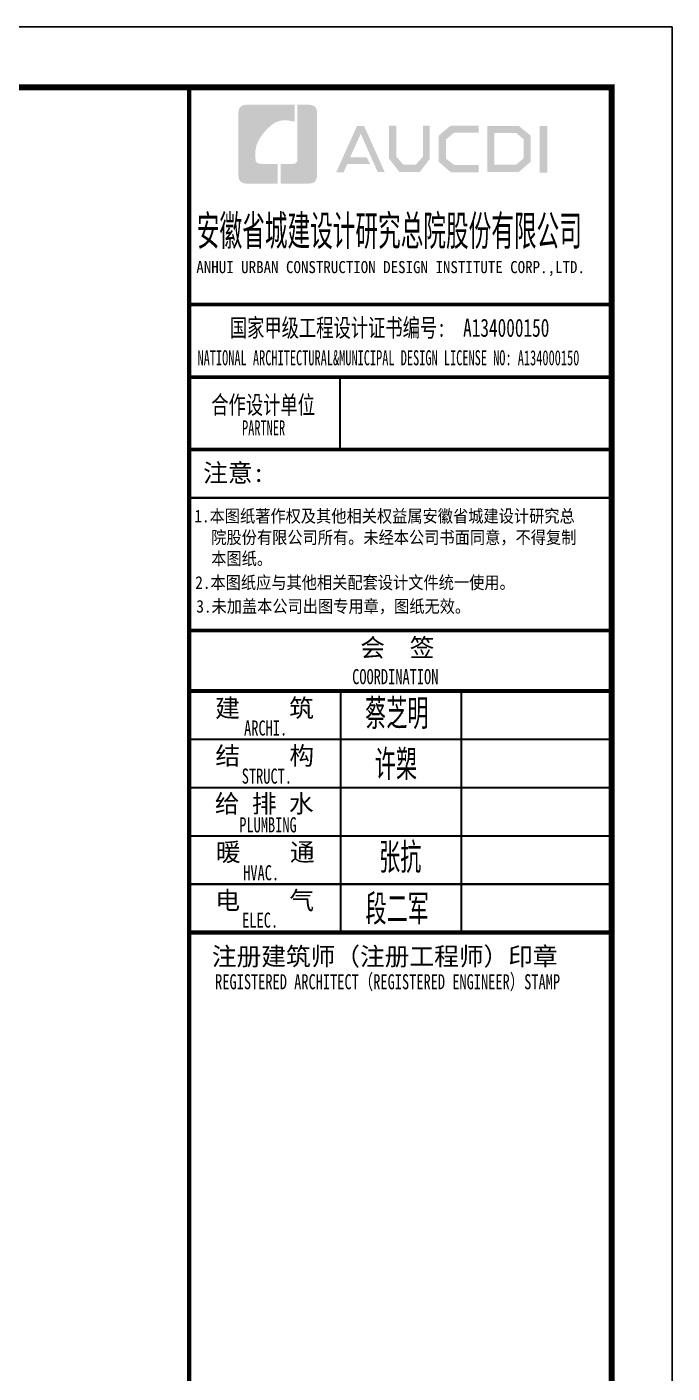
# Model space of a CAD drawing. Extents: x 1382187 to 1725648, y 860327 to 1571294.
# Drawn here: x 1545804 to 1556493, y 1239619 to 1261917 of the extents above; entities that cross this region are included whole.
import ezdxf

# ---------------------------------------------------------------- set-up
doc = ezdxf.new("R2010")
doc.units = 0
doc.header["$LTSCALE"] = 1000
doc.header["$MEASUREMENT"] = 0
doc.layers.add('ZC', color=6, linetype='Continuous', lineweight=40)
doc.layers.add('图框', color=140, linetype='Continuous')
doc.layers.add('图签文字', color=147, linetype='Continuous')
doc.styles.add('HT', font='simhei.ttf')
doc.styles.add('建筑图签-1', font='simhei.ttf', dxfattribs={"width": 0.7})
doc.styles.add('建筑图签-2', font='TXT.shx', dxfattribs={"width": 0.5, "bigfont": 'HZTXT.shx'})

# ---------------------------------------------------------------- blocks, each defined once
blk = doc.blocks.new('GDGDGRDGDRGDR')
at = {"layer": '图框'}
blk.add_lwpolyline([(148133, -148204), (190183, -148204), (190183, -118504), (148133, -118504)], close=True, dxfattribs=at)
at = {"layer": '图框', "const_width": 50}
blk.add_lwpolyline([(149383, -147704), (189683, -147704), (189683, -119004), (149383, -119004)], close=True, dxfattribs=at)
blk = doc.blocks.new('院标1')
h = blk.add_hatch(color=150)
h.dxf.hatch_style = 1
h.set_gradient(color1=(33, 113, 253), color2=(33, 113, 253), tint=1, name='INVCURVED')
edge = h.paths.add_edge_path()
edge.add_spline(control_points=[(116373, 648379), (116379, 648379), (116382, 648379), (116391, 648379), (116391, 648379), (116391, 648379), (116616, 648379), (116616, 648379), (116616, 648379), (116616, 648379), (116616, 648054), (116616, 648054), (116616, 648054), (116616, 648054), (116108, 648054), (116108, 648054), (116108, 648054), (116028, 648054), (115963, 648111), (115963, 648199), (115963, 648199), (115963, 648199), (115963, 649215), (115963, 649215), (115963, 649215), (115963, 649295), (116018, 649360), (116108, 649360), (116108, 649360), (116108, 649360), (116897, 649360), (116897, 649360), (116897, 649360), (116897, 649360), (116897, 649080), (116897, 649080), (116897, 649080), (116897, 649080), (116566, 649140), (116356, 648859), (116356, 648859), (116245, 648719), (116240, 648545), (116247, 648466), (116247, 648466), (116254, 648386), (116247, 648466), (116247, 648466), (116247, 648466), (116247, 648466), (116258, 648374), (116373, 648379)], knot_values=[0, 0, 0, 0, 0.071429, 0.071429, 0.071429, 0.107143, 0.142857, 0.142857, 0.142857, 0.178571, 0.214286, 0.214286, 0.214286, 0.25, 0.285714, 0.285714, 0.285714, 0.321429, 0.357143, 0.357143, 0.357143, 0.392857, 0.428571, 0.428571, 0.428571, 0.464286, 0.5, 0.5, 0.5, 0.535714, 0.571429, 0.571429, 0.571429, 0.607143, 0.642857, 0.642857, 0.642857, 0.678571, 0.714286, 0.714286, 0.714286, 0.75, 0.785714, 0.785714, 0.785714, 0.821429, 0.857143, 0.857143, 0.857143, 0.928571, 1, 1, 1, 1], degree=3, periodic=0)
h = blk.add_hatch(color=150)
h.dxf.hatch_style = 1
h.set_gradient(color1=(33, 113, 253), color2=(33, 113, 253), tint=1, name='INVCURVED')
edge = h.paths.add_edge_path()
edge.add_spline(control_points=[(117268, 649215), (117268, 649215), (117268, 648199), (117268, 648199), (117268, 648199), (117268, 648114), (117212, 648054), (117123, 648054), (117123, 648054), (117123, 648054), (116663, 648054), (116663, 648054), (116663, 648054), (116663, 648054), (116663, 648379), (116663, 648379), (116663, 648379), (116663, 648379), (116865, 648379), (116865, 648379), (116865, 648379), (116907, 648379), (116941, 648413), (116941, 648455), (116941, 648455), (116941, 648455), (116941, 649360), (116941, 649360), (116941, 649360), (116941, 649360), (117123, 649360), (117123, 649360), (117123, 649360), (117204, 649360), (117268, 649306), (117268, 649215)], knot_values=[0, 0, 0, 0, 0.1, 0.1, 0.1, 0.15, 0.2, 0.2, 0.2, 0.25, 0.3, 0.3, 0.3, 0.35, 0.4, 0.4, 0.4, 0.45, 0.5, 0.5, 0.5, 0.55, 0.6, 0.6, 0.6, 0.65, 0.7, 0.7, 0.7, 0.75, 0.8, 0.8, 0.8, 0.9, 1, 1, 1, 1], degree=3, periodic=0)
blk = doc.blocks.new('A$C07C37FD5')
at = {"layer": '图框'}
h = blk.add_hatch(color=256, dxfattribs=at)
h.paths.add_polyline_path([(-1192, 56758), (-1066, 56758), (-1066, 55988), (-1192, 55988)])
h.paths.add_polyline_path([(-1944, 56642), (-1944, 56116), (-1584, 56116), (-1460, 56223), (-1460, 56541), (-1580, 56642)], flags=16)
h.paths.add_polyline_path([(-2062, 56760), (-2062, 55998), (-1540, 55998), (-1341, 56168), (-1341, 56596), (-1537, 56760)])
h.paths.add_polyline_path([(-2205, 56764), (-2205, 56648), (-2612, 56648), (-2745, 56537), (-2745, 56218), (-2612, 56115), (-2203, 56115), (-2203, 55993), (-2667, 55993), (-2869, 56168), (-2869, 56596), (-2671, 56764)])
h.paths.add_polyline_path([(-3688, 56762), (-3568, 56762), (-3568, 56251), (-3454, 56120), (-3243, 56120), (-3129, 56251), (-3129, 56762), (-3015, 56762), (-3015, 56214), (-3179, 55997), (-3517, 55997), (-3688, 56216)])
h.paths.add_polyline_path([(-4220, 56760), (-4103, 56760), (-3761, 55996), (-3877, 55996), (-4158, 56630), (-4333, 56242), (-4062, 56242), (-4001, 56127), (-4382, 56127), (-4441, 55994), (-4564, 55994)])
for p, q in [((-7000, 53800), (0, 53800)), ((-7000, 53800), (0, 53800)), ((-7000, 52600), (0, 52600))]:
    blk.add_line(p, q, dxfattribs=at)
for points, const_width in [([(-7000, 0), (-7000, 57400)], 70), ([(-7000, 53800), (0, 53800)], 60), ([(-7000, 52600), (0, 52600)], 60), ([(-7000, 52600), (0, 52600)], 60), ([(-4500, 52600), (-4500, 51400)], 35), ([(-7000, 51400), (0, 51400)], 60), ([(-7000, 51400), (0, 51400)], 60), ([(-7000, 50599), (0, 50599)], 35), ([(-6992, 48400), (8, 48400)], 60), ([(-6992, 47400), (8, 47400)], 70), ([(-6992, 47400), (8, 47400)], 70), ([(-4492, 47400), (-4492, 43400)], 35), ([(-2492, 47400), (-2492, 43400)], 35), ([(-6992, 46600), (8, 46600)], 35), ([(-6992, 45800), (8, 45800)], 35), ([(-6992, 45000), (8, 45000)], 35), ([(-6992, 44200), (8, 44200)], 35), ([(-6992, 43400), (8, 43400)], 70)]:
    blk.add_lwpolyline(points, dxfattribs=dict(at, const_width=const_width))
blk.add_blockref('院标1', (-122149, -592249))
for s, height, style, width, p in [('ANHUI URBAN CONSTRUCTION DESIGN INSTITUTE CORP.,LTD.', 200, '建筑图签-1', 0.91, (-6882, 54322)), ('NATIONAL ARCHITECTURAL&MUNICIPAL DESIGN LICENSE NO: A134000150', 250, '建筑图签-1', 0.6, (-6863, 52795)), ('PARTNER', 250, '建筑图签-1', 0.6, (-6125, 51634)), ('1.本图纸著作权及其他相关权益属安徽省城建设计研究总', 210, 'HT', 0.88, (-6914, 50193)), ('院股份有限公司所有。未经本公司书面同意，不得复制', 210, 'HT', 0.88, (-6635, 49839)), ('本图纸。', 210, 'HT', 0.88, (-6635, 49489)), (' 2.本图纸应与其他相关配套设计文件统一使用。 ', 210, 'HT', 0.88, (-7025, 49092)), ('3.未加盖本公司出图专用章，图纸无效。', 210, 'HT', 0.88, (-6882, 48698)), ('COORDINATION', 250, '建筑图签-1', 0.7, (-4300, 47513)), ('ARCHI.', 250, '建筑图签-1', 0.7, (-6091, 46662)), ('STRUCT.', 250, '建筑图签-1', 0.7, (-6130, 45865)), ('PLUMBING', 250, '建筑图签-1', 0.7, (-6171, 45058)), ('HVAC.', 250, '建筑图签-1', 0.7, (-6106, 44265)), ('ELEC.', 250, '建筑图签-1', 0.7, (-6122, 43480)), ('REGISTERED ARCHITECT（REGISTERED ENGINEER）STAMP', 250, '建筑图签-1', 0.7, (-6571, 42459))]:
    blk.add_text(s, height=height, dxfattribs=dict(at, style=style, width=width)).set_placement(p)
at = {"layer": '图签文字', "color": 7, "style": '建筑图签-1'}
for s, height, width, p in [('安徽省城建设计研究总院股份有限公司', 500, 0.55, (-6872, 54777)), ('国家甲级工程设计证书编号:  A134000150', 300, 0.7, (-6328, 53267)), ('合作设计单位', 300, 0.7, (-6635, 51990))]:
    blk.add_text(s, height=height, dxfattribs=dict(at, width=width)).set_placement(p)
for s, p in [('注意:', (-6769, 50863)), ('会  签', (-4165, 47968)), ('建    筑', (-6570, 46967)), ('结    构', (-6566, 46179)), ('给 排 水', (-6575, 45385)), ('暖    通', (-6557, 44582)), ('电    气', (-6567, 43782)), ('注册建筑师（注册工程师）印章', (-6625, 42854))]:
    blk.add_text(s, height=300, dxfattribs=at).set_placement(p)
at = {"layer": '图签文字', "color": 1, "style": '建筑图签-2', "width": 0.7}
for s, p in [('蔡芝明', (-4085, 46771)), ('许槊', (-3925, 45928)), ('张抗', (-3854, 44387)), ('段二军', (-4079, 43532))]:
    blk.add_text(s, height=500, dxfattribs=at).set_placement(p)

msp = doc.modelspace()

# ---------------------------------------------------------------- block references
at = {"xscale": 2, "yscale": 2, "zscale": 2}
msp.add_blockref('GDGDGRDGDRGDR', (1176126.9, 1498925.5), dxfattribs=at)
at = {"layer": 'ZC'}
msp.add_blockref('A$C07C37FD5', (1555492.5, 1203517.1), dxfattribs=at)

doc.saveas('drawing.dxf')
